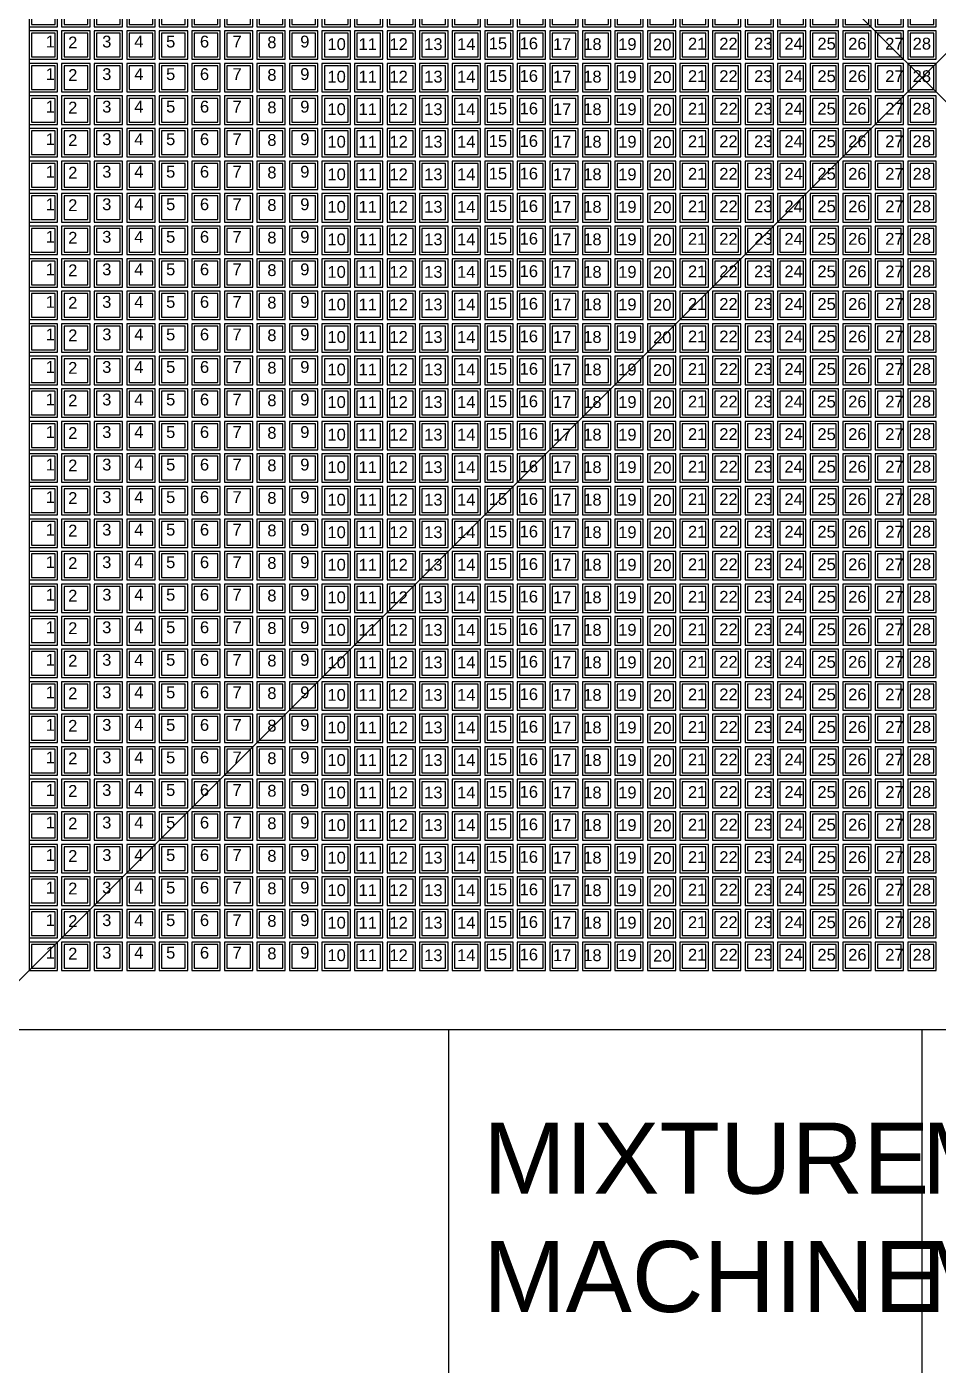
# Model space of a CAD drawing. Header units: inches. Extents: x 0 to 907042749, y -2200 to 1199479692.
# Drawn here: x 906939675 to 906955080, y 1199433910 to 1199456533 of the extents above; entities that cross this region are included whole.
import ezdxf

# ---------------------------------------------------------------- set-up
doc = ezdxf.new("R2010")
doc.units = ezdxf.units.IN
doc.header["$MEASUREMENT"] = 0
doc.styles.get("Standard").update_dxf_attribs({"font": 'arial.ttf'})

# ---------------------------------------------------------------- blocks, each defined once
blk = doc.blocks.new('Formwork')
blk.add_lwpolyline([(240, 240), (-240, 240), (-240, -240), (240, -240)], close=True)
blk.add_lwpolyline([(200, 200), (-200, 200), (-200, -200), (200, -200), (200, 200)])
blk = doc.blocks.new('*U66')
at = {"layer": 'Defpoints'}
blk.add_blockref('Formwork', (0, 0), dxfattribs=at)
blk = doc.blocks.new('*U65')
at = {"color": 0, "linetype": 'ByBlock', "lineweight": -2, "transparency": 16777216}
for p in [(0, 15950), (550, 15950), (1100, 15950), (1650, 15950), (2200, 15950), (2750, 15950), (3300, 15950), (3850, 15950), (4400, 15950), (4950, 15950), (5500, 15950), (6050, 15950), (6600, 15950), (7150, 15950), (7700, 15950), (8250, 15950), (8800, 15950), (9350, 15950), (9900, 15950), (10450, 15950), (11000, 15950), (11550, 15950), (12100, 15950), (12650, 15950), (13200, 15950), (13750, 15950), (14300, 15950), (14850, 15950), (0, 15400), (550, 15400), (1100, 15400), (1650, 15400), (2200, 15400), (2750, 15400), (3300, 15400), (3850, 15400), (4400, 15400), (4950, 15400), (5500, 15400), (6050, 15400), (6600, 15400), (7150, 15400), (7700, 15400), (8250, 15400), (8800, 15400), (9350, 15400), (9900, 15400), (10450, 15400), (11000, 15400), (11550, 15400), (12100, 15400), (12650, 15400), (13200, 15400), (13750, 15400), (14300, 15400), (14850, 15400), (0, 14850), (550, 14850), (1100, 14850), (1650, 14850), (2200, 14850), (2750, 14850), (3300, 14850), (3850, 14850), (4400, 14850), (4950, 14850), (5500, 14850), (6050, 14850), (6600, 14850), (7150, 14850), (7700, 14850), (8250, 14850), (8800, 14850), (9350, 14850), (9900, 14850), (10450, 14850), (11000, 14850), (11550, 14850), (12100, 14850), (12650, 14850), (13200, 14850), (13750, 14850), (14300, 14850), (14850, 14850), (0, 14300), (550, 14300), (1100, 14300), (1650, 14300), (2200, 14300), (2750, 14300), (3300, 14300), (3850, 14300), (4400, 14300), (4950, 14300), (5500, 14300), (6050, 14300), (6600, 14300), (7150, 14300), (7700, 14300), (8250, 14300), (8800, 14300), (9350, 14300), (9900, 14300), (10450, 14300), (11000, 14300), (11550, 14300), (12100, 14300), (12650, 14300), (13200, 14300), (13750, 14300), (14300, 14300), (14850, 14300), (0, 13750), (550, 13750), (1100, 13750), (1650, 13750), (2200, 13750), (2750, 13750), (3300, 13750), (3850, 13750), (4400, 13750), (4950, 13750), (5500, 13750), (6050, 13750), (6600, 13750), (7150, 13750), (7700, 13750), (8250, 13750), (8800, 13750), (9350, 13750), (9900, 13750), (10450, 13750), (11000, 13750), (11550, 13750), (12100, 13750), (12650, 13750), (13200, 13750), (13750, 13750), (14300, 13750), (14850, 13750), (0, 13200), (550, 13200), (1100, 13200), (1650, 13200), (2200, 13200), (2750, 13200), (3300, 13200), (3850, 13200), (4400, 13200), (4950, 13200), (5500, 13200), (6050, 13200), (6600, 13200), (7150, 13200), (7700, 13200), (8250, 13200), (8800, 13200), (9350, 13200), (9900, 13200), (10450, 13200), (11000, 13200), (11550, 13200), (12100, 13200), (12650, 13200), (13200, 13200), (13750, 13200), (14300, 13200), (14850, 13200), (0, 12650), (550, 12650), (1100, 12650), (1650, 12650), (2200, 12650), (2750, 12650), (3300, 12650), (3850, 12650), (4400, 12650), (4950, 12650), (5500, 12650), (6050, 12650), (6600, 12650), (7150, 12650), (7700, 12650), (8250, 12650), (8800, 12650), (9350, 12650), (9900, 12650), (10450, 12650), (11000, 12650), (11550, 12650), (12100, 12650), (12650, 12650), (13200, 12650), (13750, 12650), (14300, 12650), (14850, 12650), (0, 12100), (550, 12100), (1100, 12100), (1650, 12100), (2200, 12100), (2750, 12100), (3300, 12100), (3850, 12100), (4400, 12100), (4950, 12100), (5500, 12100), (6050, 12100), (6600, 12100), (7150, 12100), (7700, 12100), (8250, 12100), (8800, 12100), (9350, 12100), (9900, 12100), (10450, 12100), (11000, 12100), (11550, 12100), (12100, 12100), (12650, 12100), (13200, 12100), (13750, 12100), (14300, 12100), (14850, 12100), (0, 11550), (550, 11550), (1100, 11550), (1650, 11550), (2200, 11550), (2750, 11550), (3300, 11550), (3850, 11550), (4400, 11550), (4950, 11550), (5500, 11550), (6050, 11550), (6600, 11550), (7150, 11550), (7700, 11550), (8250, 11550), (8800, 11550), (9350, 11550), (9900, 11550), (10450, 11550), (11000, 11550), (11550, 11550), (12100, 11550), (12650, 11550), (13200, 11550), (13750, 11550), (14300, 11550), (14850, 11550), (0, 11000), (550, 11000), (1100, 11000), (1650, 11000), (2200, 11000), (2750, 11000), (3300, 11000), (3850, 11000), (4400, 11000), (4950, 11000), (5500, 11000), (6050, 11000), (6600, 11000), (7150, 11000), (7700, 11000), (8250, 11000), (8800, 11000), (9350, 11000), (9900, 11000), (10450, 11000), (11000, 11000), (11550, 11000), (12100, 11000), (12650, 11000), (13200, 11000), (13750, 11000), (14300, 11000), (14850, 11000), (0, 10450), (550, 10450), (1100, 10450), (1650, 10450), (2200, 10450), (2750, 10450), (3300, 10450), (3850, 10450), (4400, 10450), (4950, 10450), (5500, 10450), (6050, 10450), (6600, 10450), (7150, 10450), (7700, 10450), (8250, 10450), (8800, 10450), (9350, 10450), (9900, 10450), (10450, 10450), (11000, 10450), (11550, 10450), (12100, 10450), (12650, 10450), (13200, 10450), (13750, 10450), (14300, 10450), (14850, 10450), (0, 9900), (550, 9900), (1100, 9900), (1650, 9900), (2200, 9900), (2750, 9900), (3300, 9900), (3850, 9900), (4400, 9900), (4950, 9900), (5500, 9900), (6050, 9900), (6600, 9900), (7150, 9900), (7700, 9900), (8250, 9900), (8800, 9900), (9350, 9900), (9900, 9900), (10450, 9900), (11000, 9900), (11550, 9900), (12100, 9900), (12650, 9900), (13200, 9900), (13750, 9900), (14300, 9900), (14850, 9900), (0, 9350), (550, 9350), (1100, 9350), (1650, 9350), (2200, 9350), (2750, 9350), (3300, 9350), (3850, 9350), (4400, 9350), (4950, 9350), (5500, 9350), (6050, 9350), (6600, 9350), (7150, 9350), (7700, 9350), (8250, 9350), (8800, 9350), (9350, 9350), (9900, 9350), (10450, 9350), (11000, 9350), (11550, 9350), (12100, 9350), (12650, 9350), (13200, 9350), (13750, 9350), (14300, 9350), (14850, 9350), (0, 8800), (550, 8800), (1100, 8800), (1650, 8800), (2200, 8800), (2750, 8800), (3300, 8800), (3850, 8800), (4400, 8800), (4950, 8800), (5500, 8800), (6050, 8800), (6600, 8800), (7150, 8800), (7700, 8800), (8250, 8800), (8800, 8800), (9350, 8800), (9900, 8800), (10450, 8800), (11000, 8800), (11550, 8800), (12100, 8800), (12650, 8800), (13200, 8800), (13750, 8800), (14300, 8800), (14850, 8800), (0, 8250), (550, 8250), (1100, 8250), (1650, 8250), (2200, 8250), (2750, 8250), (3300, 8250), (3850, 8250), (4400, 8250), (4950, 8250), (5500, 8250), (6050, 8250), (6600, 8250), (7150, 8250), (7700, 8250), (8250, 8250), (8800, 8250), (9350, 8250), (9900, 8250), (10450, 8250), (11000, 8250), (11550, 8250), (12100, 8250), (12650, 8250), (13200, 8250), (13750, 8250), (14300, 8250), (14850, 8250), (0, 7700), (550, 7700), (1100, 7700), (1650, 7700), (2200, 7700), (2750, 7700), (3300, 7700), (3850, 7700), (4400, 7700), (4950, 7700), (5500, 7700), (6050, 7700), (6600, 7700), (7150, 7700), (7700, 7700), (8250, 7700), (8800, 7700), (9350, 7700), (9900, 7700), (10450, 7700), (11000, 7700), (11550, 7700), (12100, 7700), (12650, 7700), (13200, 7700), (13750, 7700), (14300, 7700), (14850, 7700), (0, 7150), (550, 7150), (1100, 7150), (1650, 7150), (2200, 7150), (2750, 7150), (3300, 7150), (3850, 7150), (4400, 7150), (4950, 7150), (5500, 7150), (6050, 7150), (6600, 7150), (7150, 7150), (7700, 7150), (8250, 7150), (8800, 7150), (9350, 7150), (9900, 7150), (10450, 7150), (11000, 7150), (11550, 7150), (12100, 7150), (12650, 7150), (13200, 7150), (13750, 7150), (14300, 7150), (14850, 7150), (0, 6600), (550, 6600), (1100, 6600), (1650, 6600), (2200, 6600), (2750, 6600), (3300, 6600), (3850, 6600), (4400, 6600), (4950, 6600), (5500, 6600), (6050, 6600), (6600, 6600), (7150, 6600), (7700, 6600), (8250, 6600), (8800, 6600), (9350, 6600), (9900, 6600), (10450, 6600), (11000, 6600), (11550, 6600), (12100, 6600), (12650, 6600), (13200, 6600), (13750, 6600), (14300, 6600), (14850, 6600), (0, 6050), (550, 6050), (1100, 6050), (1650, 6050), (2200, 6050), (2750, 6050), (3300, 6050), (3850, 6050), (4400, 6050), (4950, 6050), (5500, 6050), (6050, 6050), (6600, 6050), (7150, 6050), (7700, 6050), (8250, 6050), (8800, 6050), (9350, 6050), (9900, 6050), (10450, 6050), (11000, 6050), (11550, 6050), (12100, 6050), (12650, 6050), (13200, 6050), (13750, 6050), (14300, 6050), (14850, 6050), (0, 5500), (550, 5500), (1100, 5500), (1650, 5500), (2200, 5500), (2750, 5500), (3300, 5500), (3850, 5500), (4400, 5500), (4950, 5500), (5500, 5500), (6050, 5500), (6600, 5500), (7150, 5500), (7700, 5500), (8250, 5500), (8800, 5500), (9350, 5500), (9900, 5500), (10450, 5500), (11000, 5500), (11550, 5500), (12100, 5500), (12650, 5500), (13200, 5500), (13750, 5500), (14300, 5500), (14850, 5500), (0, 4950), (550, 4950), (1100, 4950), (1650, 4950), (2200, 4950), (2750, 4950), (3300, 4950), (3850, 4950), (4400, 4950), (4950, 4950), (5500, 4950), (6050, 4950), (6600, 4950), (7150, 4950), (7700, 4950), (8250, 4950), (8800, 4950), (9350, 4950), (9900, 4950), (10450, 4950), (11000, 4950), (11550, 4950), (12100, 4950), (12650, 4950), (13200, 4950), (13750, 4950), (14300, 4950), (14850, 4950), (0, 4400), (550, 4400), (1100, 4400), (1650, 4400), (2200, 4400), (2750, 4400), (3300, 4400), (3850, 4400), (4400, 4400), (4950, 4400), (5500, 4400), (6050, 4400), (6600, 4400), (7150, 4400), (7700, 4400), (8250, 4400), (8800, 4400), (9350, 4400), (9900, 4400), (10450, 4400), (11000, 4400), (11550, 4400), (12100, 4400), (12650, 4400), (13200, 4400), (13750, 4400), (14300, 4400), (14850, 4400), (0, 3850), (550, 3850), (1100, 3850), (1650, 3850), (2200, 3850), (2750, 3850), (3300, 3850), (3850, 3850), (4400, 3850), (4950, 3850), (5500, 3850), (6050, 3850), (6600, 3850), (7150, 3850), (7700, 3850), (8250, 3850), (8800, 3850), (9350, 3850), (9900, 3850), (10450, 3850), (11000, 3850), (11550, 3850), (12100, 3850), (12650, 3850), (13200, 3850), (13750, 3850), (14300, 3850), (14850, 3850), (0, 3300), (550, 3300), (1100, 3300), (1650, 3300), (2200, 3300), (2750, 3300), (3300, 3300), (3850, 3300), (4400, 3300), (4950, 3300), (5500, 3300), (6050, 3300), (6600, 3300), (7150, 3300), (7700, 3300), (8250, 3300), (8800, 3300), (9350, 3300), (9900, 3300), (10450, 3300), (11000, 3300), (11550, 3300), (12100, 3300), (12650, 3300), (13200, 3300), (13750, 3300), (14300, 3300), (14850, 3300), (0, 2750), (550, 2750), (1100, 2750), (1650, 2750), (2200, 2750), (2750, 2750), (3300, 2750), (3850, 2750), (4400, 2750), (4950, 2750), (5500, 2750), (6050, 2750), (6600, 2750), (7150, 2750), (7700, 2750), (8250, 2750), (8800, 2750), (9350, 2750), (9900, 2750), (10450, 2750), (11000, 2750), (11550, 2750), (12100, 2750), (12650, 2750), (13200, 2750), (13750, 2750), (14300, 2750), (14850, 2750), (0, 2200), (550, 2200), (1100, 2200), (1650, 2200), (2200, 2200), (2750, 2200), (3300, 2200), (3850, 2200), (4400, 2200), (4950, 2200), (5500, 2200), (6050, 2200), (6600, 2200), (7150, 2200), (7700, 2200), (8250, 2200), (8800, 2200), (9350, 2200), (9900, 2200), (10450, 2200), (11000, 2200), (11550, 2200), (12100, 2200), (12650, 2200), (13200, 2200), (13750, 2200), (14300, 2200), (14850, 2200), (0, 1650), (550, 1650), (1100, 1650), (1650, 1650), (2200, 1650), (2750, 1650), (3300, 1650), (3850, 1650), (4400, 1650), (4950, 1650), (5500, 1650), (6050, 1650), (6600, 1650), (7150, 1650), (7700, 1650), (8250, 1650), (8800, 1650), (9350, 1650), (9900, 1650), (10450, 1650), (11000, 1650), (11550, 1650), (12100, 1650), (12650, 1650), (13200, 1650), (13750, 1650), (14300, 1650), (14850, 1650), (0, 1100), (550, 1100), (1100, 1100), (1650, 1100), (2200, 1100), (2750, 1100), (3300, 1100), (3850, 1100), (4400, 1100), (4950, 1100), (5500, 1100), (6050, 1100), (6600, 1100), (7150, 1100), (7700, 1100), (8250, 1100), (8800, 1100), (9350, 1100), (9900, 1100), (10450, 1100), (11000, 1100), (11550, 1100), (12100, 1100), (12650, 1100), (13200, 1100), (13750, 1100), (14300, 1100), (14850, 1100), (0, 550), (550, 550), (1100, 550), (1650, 550), (2200, 550), (2750, 550), (3300, 550), (3850, 550), (4400, 550), (4950, 550), (5500, 550), (6050, 550), (6600, 550), (7150, 550), (7700, 550), (8250, 550), (8800, 550), (9350, 550), (9900, 550), (10450, 550), (11000, 550), (11550, 550), (12100, 550), (12650, 550), (13200, 550), (13750, 550), (14300, 550), (14850, 550), (0, 0), (550, 0), (1100, 0), (1650, 0), (2200, 0), (2750, 0), (3300, 0), (3850, 0), (4400, 0), (4950, 0), (5500, 0), (6050, 0), (6600, 0), (7150, 0), (7700, 0), (8250, 0), (8800, 0), (9350, 0), (9900, 0), (10450, 0), (11000, 0), (11550, 0), (12100, 0), (12650, 0), (13200, 0), (13750, 0), (14300, 0), (14850, 0)]:
    blk.add_blockref('*U66', p, dxfattribs=at)
blk = doc.blocks.new('Casting_yard_type_2')
for p, q in [((-16090, 16090), (16090, -16090)), ((16090, 16090), (-16090, -16090)), ((-15090, 15090), (-15090, -15050)), ((-16090, -16090), (16090, -16090))]:
    blk.add_line(p, q)
blk.add_blockref('*U65', (-14850, -14850))
for s, p in [('1', (-14810, 510)), ('2', (-14430, 494)), ('3', (-13855, 510)), ('4', (-13313, 510)), ('5', (-12775, 510)), ('6', (-12203, 510)), ('7', (-11653, 510)), ('8', (-11064, 497)), ('9', (-10508, 510)), ('15', (-7322, 479)), ('16', (-6800, 479)), ('10', (-10048, 467)), ('11', (-9522, 467)), ('12', (-9000, 467)), ('13', (-8413, 467)), ('14', (-7858, 467)), ('17', (-6237, 467)), ('18', (-5725, 467)), ('19', (-5134, 467)), ('20', (-4544, 460)), ('21', (-3955, 475)), ('22', (-3426, 475)), ('23', (-2837, 475)), ('24', (-2324, 475)), ('25', (-1767, 475)), ('26', (-1247, 475)), ('27', (-621, 475)), ('28', (-157, 475)), ('1', (-14810, -40)), ('2', (-14430, -56)), ('3', (-13855, -40)), ('4', (-13313, -40)), ('5', (-12775, -40)), ('6', (-12203, -40)), ('7', (-11653, -40)), ('8', (-11064, -53)), ('9', (-10508, -40)), ('10', (-10048, -83)), ('11', (-9522, -83)), ('12', (-9000, -83)), ('13', (-8413, -83)), ('14', (-7858, -83)), ('15', (-7322, -71)), ('16', (-6800, -71)), ('17', (-6237, -83)), ('18', (-5725, -83)), ('19', (-5134, -83)), ('20', (-4544, -90)), ('21', (-3955, -75)), ('22', (-3426, -75)), ('23', (-2837, -75)), ('24', (-2324, -75)), ('25', (-1767, -75)), ('26', (-1247, -75)), ('27', (-621, -75)), ('28', (-157, -75)), ('1', (-14810, -590)), ('2', (-14430, -606)), ('3', (-13855, -590)), ('4', (-13313, -590)), ('5', (-12775, -590)), ('6', (-12203, -590)), ('7', (-11653, -590)), ('8', (-11064, -603)), ('9', (-10508, -590)), ('10', (-10048, -633)), ('11', (-9522, -633)), ('12', (-9000, -633)), ('13', (-8413, -633)), ('14', (-7858, -633)), ('15', (-7322, -621)), ('16', (-6800, -621)), ('17', (-6237, -633)), ('18', (-5725, -633)), ('19', (-5134, -633)), ('20', (-4544, -640)), ('21', (-3955, -625)), ('22', (-3426, -625)), ('23', (-2837, -625)), ('24', (-2324, -625)), ('25', (-1767, -625)), ('26', (-1247, -625)), ('27', (-621, -625)), ('28', (-157, -625)), ('1', (-14810, -1140)), ('2', (-14430, -1156)), ('3', (-13855, -1140)), ('4', (-13313, -1140)), ('5', (-12775, -1140)), ('6', (-12203, -1140)), ('7', (-11653, -1140)), ('8', (-11064, -1153)), ('9', (-10508, -1140)), ('10', (-10048, -1183)), ('11', (-9522, -1183)), ('12', (-9000, -1183)), ('13', (-8413, -1183)), ('14', (-7858, -1183)), ('15', (-7322, -1171)), ('16', (-6800, -1171)), ('17', (-6237, -1183)), ('18', (-5725, -1183)), ('19', (-5134, -1183)), ('20', (-4544, -1190)), ('21', (-3955, -1175)), ('22', (-3426, -1175)), ('23', (-2837, -1175)), ('24', (-2324, -1175)), ('25', (-1767, -1175)), ('26', (-1247, -1175)), ('27', (-621, -1175)), ('28', (-157, -1175)), ('1', (-14810, -1690)), ('2', (-14430, -1706)), ('3', (-13855, -1690)), ('4', (-13313, -1690)), ('5', (-12775, -1690)), ('6', (-12203, -1690)), ('7', (-11653, -1690)), ('8', (-11064, -1703)), ('9', (-10508, -1690)), ('10', (-10048, -1733)), ('11', (-9522, -1733)), ('12', (-9000, -1733)), ('13', (-8413, -1733)), ('14', (-7858, -1733)), ('15', (-7322, -1721)), ('16', (-6800, -1721)), ('17', (-6237, -1733)), ('18', (-5725, -1733)), ('19', (-5134, -1733)), ('20', (-4544, -1740)), ('21', (-3955, -1725)), ('22', (-3426, -1725)), ('23', (-2837, -1725)), ('24', (-2324, -1725)), ('25', (-1767, -1725)), ('26', (-1247, -1725)), ('27', (-621, -1725)), ('28', (-157, -1725)), ('1', (-14810, -2240)), ('2', (-14430, -2256)), ('3', (-13855, -2240)), ('4', (-13313, -2240)), ('5', (-12775, -2240)), ('6', (-12203, -2240)), ('7', (-11653, -2240)), ('8', (-11064, -2253)), ('9', (-10508, -2240)), ('10', (-10048, -2283)), ('11', (-9522, -2283)), ('12', (-9000, -2283)), ('13', (-8413, -2283)), ('14', (-7858, -2283)), ('15', (-7322, -2271)), ('16', (-6800, -2271)), ('17', (-6237, -2283)), ('18', (-5725, -2283)), ('19', (-5134, -2283)), ('20', (-4544, -2290)), ('21', (-3955, -2275)), ('22', (-3426, -2275)), ('23', (-2837, -2275)), ('24', (-2324, -2275)), ('25', (-1767, -2275)), ('26', (-1247, -2275)), ('27', (-621, -2275)), ('28', (-157, -2275)), ('1', (-14810, -2790)), ('2', (-14430, -2806)), ('3', (-13855, -2790)), ('4', (-13313, -2790)), ('5', (-12775, -2790)), ('6', (-12203, -2790)), ('7', (-11653, -2790)), ('8', (-11064, -2803)), ('9', (-10508, -2790)), ('10', (-10048, -2833)), ('11', (-9522, -2833)), ('12', (-9000, -2833)), ('13', (-8413, -2833)), ('14', (-7858, -2833)), ('15', (-7322, -2821)), ('16', (-6800, -2821)), ('17', (-6237, -2833)), ('18', (-5725, -2833)), ('19', (-5134, -2833)), ('20', (-4544, -2840)), ('21', (-3955, -2825)), ('22', (-3426, -2825)), ('23', (-2837, -2825)), ('24', (-2324, -2825)), ('25', (-1767, -2825)), ('26', (-1247, -2825)), ('27', (-621, -2825)), ('28', (-157, -2825)), ('1', (-14810, -3340)), ('2', (-14430, -3356)), ('3', (-13855, -3340)), ('4', (-13313, -3340)), ('5', (-12775, -3340)), ('6', (-12203, -3340)), ('7', (-11653, -3340)), ('8', (-11064, -3353)), ('9', (-10508, -3340)), ('10', (-10048, -3383)), ('11', (-9522, -3383)), ('12', (-9000, -3383)), ('13', (-8413, -3383)), ('14', (-7858, -3383)), ('15', (-7322, -3371)), ('16', (-6800, -3371)), ('17', (-6237, -3383)), ('18', (-5725, -3383)), ('19', (-5134, -3383)), ('20', (-4544, -3390)), ('21', (-3955, -3375)), ('22', (-3426, -3375)), ('23', (-2837, -3375)), ('24', (-2324, -3375)), ('25', (-1767, -3375)), ('26', (-1247, -3375)), ('27', (-621, -3375)), ('28', (-157, -3375)), ('1', (-14810, -3890)), ('2', (-14430, -3906)), ('3', (-13855, -3890)), ('4', (-13313, -3890)), ('5', (-12775, -3890)), ('6', (-12203, -3890)), ('7', (-11653, -3890)), ('8', (-11064, -3903)), ('9', (-10508, -3890)), ('10', (-10048, -3933)), ('11', (-9522, -3933)), ('12', (-9000, -3933)), ('13', (-8413, -3933)), ('14', (-7858, -3933)), ('15', (-7322, -3921)), ('16', (-6800, -3921)), ('17', (-6237, -3933)), ('18', (-5725, -3933)), ('19', (-5134, -3933)), ('20', (-4544, -3940)), ('21', (-3955, -3925)), ('22', (-3426, -3925)), ('23', (-2837, -3925)), ('24', (-2324, -3925)), ('25', (-1767, -3925)), ('26', (-1247, -3925)), ('27', (-621, -3925)), ('28', (-157, -3925)), ('1', (-14810, -4440)), ('2', (-14430, -4456)), ('3', (-13855, -4440)), ('4', (-13313, -4440)), ('5', (-12775, -4440)), ('6', (-12203, -4440)), ('7', (-11653, -4440)), ('8', (-11064, -4453)), ('9', (-10508, -4440)), ('10', (-10048, -4483)), ('11', (-9522, -4483)), ('12', (-9000, -4483)), ('13', (-8413, -4483)), ('14', (-7858, -4483)), ('15', (-7322, -4471)), ('16', (-6800, -4471)), ('17', (-6237, -4483)), ('18', (-5725, -4483)), ('19', (-5134, -4483)), ('20', (-4544, -4490)), ('21', (-3955, -4475)), ('22', (-3426, -4475)), ('23', (-2837, -4475)), ('24', (-2324, -4475)), ('25', (-1767, -4475)), ('26', (-1247, -4475)), ('27', (-621, -4475)), ('28', (-157, -4475)), ('1', (-14810, -4990)), ('2', (-14430, -5006)), ('3', (-13855, -4990)), ('4', (-13313, -4990)), ('5', (-12775, -4990)), ('6', (-12203, -4990)), ('7', (-11653, -4990)), ('8', (-11064, -5003)), ('9', (-10508, -4990)), ('10', (-10048, -5033)), ('11', (-9522, -5033)), ('12', (-9000, -5033)), ('13', (-8413, -5033)), ('14', (-7858, -5033)), ('15', (-7322, -5021)), ('16', (-6800, -5021)), ('17', (-6237, -5033)), ('18', (-5725, -5033)), ('19', (-5134, -5033)), ('20', (-4544, -5040)), ('21', (-3955, -5025)), ('22', (-3426, -5025)), ('23', (-2837, -5025)), ('24', (-2324, -5025)), ('25', (-1767, -5025)), ('26', (-1247, -5025)), ('27', (-621, -5025)), ('28', (-157, -5025)), ('1', (-14810, -5540)), ('2', (-14430, -5556)), ('3', (-13855, -5540)), ('4', (-13313, -5540)), ('5', (-12775, -5540)), ('6', (-12203, -5540)), ('7', (-11653, -5540)), ('8', (-11064, -5553)), ('9', (-10508, -5540)), ('10', (-10048, -5583)), ('11', (-9522, -5583)), ('12', (-9000, -5583)), ('13', (-8413, -5583)), ('14', (-7858, -5583)), ('15', (-7322, -5571)), ('16', (-6800, -5571)), ('17', (-6237, -5583)), ('18', (-5725, -5583)), ('19', (-5134, -5583)), ('20', (-4544, -5590)), ('21', (-3955, -5575)), ('22', (-3426, -5575)), ('23', (-2837, -5575)), ('24', (-2324, -5575)), ('25', (-1767, -5575)), ('26', (-1247, -5575)), ('27', (-621, -5575)), ('28', (-157, -5575)), ('1', (-14810, -6090)), ('2', (-14430, -6106)), ('3', (-13855, -6090)), ('4', (-13313, -6090)), ('5', (-12775, -6090)), ('6', (-12203, -6090)), ('7', (-11653, -6090)), ('8', (-11064, -6103)), ('9', (-10508, -6090)), ('10', (-10048, -6133)), ('11', (-9522, -6133)), ('12', (-9000, -6133)), ('13', (-8413, -6133)), ('14', (-7858, -6133)), ('15', (-7322, -6121)), ('16', (-6800, -6121)), ('17', (-6237, -6133)), ('18', (-5725, -6133)), ('19', (-5134, -6133)), ('20', (-4544, -6140)), ('21', (-3955, -6125)), ('22', (-3426, -6125)), ('23', (-2837, -6125)), ('24', (-2324, -6125)), ('25', (-1767, -6125)), ('26', (-1247, -6125)), ('27', (-621, -6125)), ('28', (-157, -6125)), ('1', (-14810, -6640)), ('2', (-14430, -6656)), ('3', (-13855, -6640)), ('4', (-13313, -6640)), ('5', (-12775, -6640)), ('6', (-12203, -6640)), ('7', (-11653, -6640)), ('8', (-11064, -6653)), ('9', (-10508, -6640)), ('10', (-10048, -6683)), ('11', (-9522, -6683)), ('12', (-9000, -6683)), ('13', (-8413, -6683)), ('14', (-7858, -6683)), ('15', (-7322, -6671)), ('16', (-6800, -6671)), ('17', (-6237, -6683)), ('18', (-5725, -6683)), ('19', (-5134, -6683)), ('20', (-4544, -6690)), ('21', (-3955, -6675)), ('22', (-3426, -6675)), ('23', (-2837, -6675)), ('24', (-2324, -6675)), ('25', (-1767, -6675)), ('26', (-1247, -6675)), ('27', (-621, -6675)), ('28', (-157, -6675)), ('1', (-14810, -7190)), ('2', (-14430, -7206)), ('3', (-13855, -7190)), ('4', (-13313, -7190)), ('5', (-12775, -7190)), ('6', (-12203, -7190)), ('7', (-11653, -7190)), ('8', (-11064, -7203)), ('9', (-10508, -7190)), ('10', (-10048, -7233)), ('11', (-9522, -7233)), ('12', (-9000, -7233)), ('13', (-8413, -7233)), ('14', (-7858, -7233)), ('15', (-7322, -7221)), ('16', (-6800, -7221)), ('17', (-6237, -7233)), ('18', (-5725, -7233)), ('19', (-5134, -7233)), ('20', (-4544, -7240)), ('21', (-3955, -7225)), ('22', (-3426, -7225)), ('23', (-2837, -7225)), ('24', (-2324, -7225)), ('25', (-1767, -7225)), ('26', (-1247, -7225)), ('27', (-621, -7225)), ('28', (-157, -7225)), ('1', (-14810, -7740)), ('2', (-14430, -7756)), ('3', (-13855, -7740)), ('4', (-13313, -7740)), ('5', (-12775, -7740)), ('6', (-12203, -7740)), ('7', (-11653, -7740)), ('8', (-11064, -7753)), ('9', (-10508, -7740)), ('10', (-10048, -7783)), ('11', (-9522, -7783)), ('12', (-9000, -7783)), ('13', (-8413, -7783)), ('14', (-7858, -7783)), ('15', (-7322, -7771)), ('16', (-6800, -7771)), ('17', (-6237, -7783)), ('18', (-5725, -7783)), ('19', (-5134, -7783)), ('20', (-4544, -7790)), ('21', (-3955, -7775)), ('22', (-3426, -7775)), ('23', (-2837, -7775)), ('24', (-2324, -7775)), ('25', (-1767, -7775)), ('26', (-1247, -7775)), ('27', (-621, -7775)), ('28', (-157, -7775)), ('1', (-14810, -8290)), ('2', (-14430, -8306)), ('3', (-13855, -8290)), ('4', (-13313, -8290)), ('5', (-12775, -8290)), ('6', (-12203, -8290)), ('7', (-11653, -8290)), ('8', (-11064, -8303)), ('9', (-10508, -8290)), ('10', (-10048, -8333)), ('11', (-9522, -8333)), ('12', (-9000, -8333)), ('13', (-8413, -8333)), ('14', (-7858, -8333)), ('15', (-7322, -8321)), ('16', (-6800, -8321)), ('17', (-6237, -8333)), ('18', (-5725, -8333)), ('19', (-5134, -8333)), ('20', (-4544, -8340)), ('21', (-3955, -8325)), ('22', (-3426, -8325)), ('23', (-2837, -8325)), ('24', (-2324, -8325)), ('25', (-1767, -8325)), ('26', (-1247, -8325)), ('27', (-621, -8325)), ('28', (-157, -8325)), ('1', (-14810, -8840)), ('2', (-14430, -8856)), ('3', (-13855, -8840)), ('4', (-13313, -8840)), ('5', (-12775, -8840)), ('6', (-12203, -8840)), ('7', (-11653, -8840)), ('8', (-11064, -8853)), ('9', (-10508, -8840)), ('10', (-10048, -8883)), ('11', (-9522, -8883)), ('12', (-9000, -8883)), ('13', (-8413, -8883)), ('14', (-7858, -8883)), ('15', (-7322, -8871)), ('16', (-6800, -8871)), ('17', (-6237, -8883)), ('18', (-5725, -8883)), ('19', (-5134, -8883)), ('20', (-4544, -8890)), ('21', (-3955, -8875)), ('22', (-3426, -8875)), ('23', (-2837, -8875)), ('24', (-2324, -8875)), ('25', (-1767, -8875)), ('26', (-1247, -8875)), ('27', (-621, -8875)), ('28', (-157, -8875)), ('1', (-14810, -9390)), ('2', (-14430, -9406)), ('3', (-13855, -9390)), ('4', (-13313, -9390)), ('5', (-12775, -9390)), ('6', (-12203, -9390)), ('7', (-11653, -9390)), ('8', (-11064, -9403)), ('9', (-10508, -9390)), ('10', (-10048, -9433)), ('11', (-9522, -9433)), ('12', (-9000, -9433)), ('13', (-8413, -9433)), ('14', (-7858, -9433)), ('15', (-7322, -9421)), ('16', (-6800, -9421)), ('17', (-6237, -9433)), ('18', (-5725, -9433)), ('19', (-5134, -9433)), ('20', (-4544, -9440)), ('21', (-3955, -9425)), ('22', (-3426, -9425)), ('23', (-2837, -9425)), ('24', (-2324, -9425)), ('25', (-1767, -9425)), ('26', (-1247, -9425)), ('27', (-621, -9425)), ('28', (-157, -9425)), ('1', (-14810, -9940)), ('2', (-14430, -9956)), ('3', (-13855, -9940)), ('4', (-13313, -9940)), ('5', (-12775, -9940)), ('6', (-12203, -9940)), ('7', (-11653, -9940)), ('8', (-11064, -9953)), ('9', (-10508, -9940)), ('10', (-10048, -9983)), ('11', (-9522, -9983)), ('12', (-9000, -9983)), ('13', (-8413, -9983)), ('14', (-7858, -9983)), ('15', (-7322, -9971)), ('16', (-6800, -9971)), ('17', (-6237, -9983)), ('18', (-5725, -9983)), ('19', (-5134, -9983)), ('20', (-4544, -9990)), ('21', (-3955, -9975)), ('22', (-3426, -9975)), ('23', (-2837, -9975)), ('24', (-2324, -9975)), ('25', (-1767, -9975)), ('26', (-1247, -9975)), ('27', (-621, -9975)), ('28', (-157, -9975)), ('1', (-14810, -10490)), ('2', (-14430, -10506)), ('3', (-13855, -10490)), ('4', (-13313, -10490)), ('5', (-12775, -10490)), ('6', (-12203, -10490)), ('7', (-11653, -10490)), ('8', (-11064, -10503)), ('9', (-10508, -10490)), ('10', (-10048, -10533)), ('11', (-9522, -10533)), ('12', (-9000, -10533)), ('13', (-8413, -10533)), ('14', (-7858, -10533)), ('15', (-7322, -10521)), ('16', (-6800, -10521)), ('17', (-6237, -10533)), ('18', (-5725, -10533)), ('19', (-5134, -10533)), ('20', (-4544, -10540)), ('21', (-3955, -10525)), ('22', (-3426, -10525)), ('23', (-2837, -10525)), ('24', (-2324, -10525)), ('25', (-1767, -10525)), ('26', (-1247, -10525)), ('27', (-621, -10525)), ('28', (-157, -10525)), ('1', (-14810, -11040)), ('2', (-14430, -11056)), ('3', (-13855, -11040)), ('4', (-13313, -11040)), ('5', (-12775, -11040)), ('6', (-12203, -11040)), ('7', (-11653, -11040)), ('8', (-11064, -11053)), ('9', (-10508, -11040)), ('10', (-10048, -11083)), ('11', (-9522, -11083)), ('12', (-9000, -11083)), ('13', (-8413, -11083)), ('14', (-7858, -11083)), ('15', (-7322, -11071)), ('16', (-6800, -11071)), ('17', (-6237, -11083)), ('18', (-5725, -11083)), ('19', (-5134, -11083)), ('20', (-4544, -11090)), ('21', (-3955, -11075)), ('22', (-3426, -11075)), ('23', (-2837, -11075)), ('24', (-2324, -11075)), ('25', (-1767, -11075)), ('26', (-1247, -11075)), ('27', (-621, -11075)), ('28', (-157, -11075)), ('1', (-14810, -11590)), ('2', (-14430, -11606)), ('3', (-13855, -11590)), ('4', (-13313, -11590)), ('5', (-12775, -11590)), ('6', (-12203, -11590)), ('7', (-11653, -11590)), ('8', (-11064, -11603)), ('9', (-10508, -11590)), ('10', (-10048, -11633)), ('11', (-9522, -11633)), ('12', (-9000, -11633)), ('13', (-8413, -11633)), ('14', (-7858, -11633)), ('15', (-7322, -11621)), ('16', (-6800, -11621)), ('17', (-6237, -11633)), ('18', (-5725, -11633)), ('19', (-5134, -11633)), ('20', (-4544, -11640)), ('21', (-3955, -11625)), ('22', (-3426, -11625)), ('23', (-2837, -11625)), ('24', (-2324, -11625)), ('25', (-1767, -11625)), ('26', (-1247, -11625)), ('27', (-621, -11625)), ('28', (-157, -11625)), ('1', (-14810, -12140)), ('2', (-14430, -12156)), ('3', (-13855, -12140)), ('4', (-13313, -12140)), ('5', (-12775, -12140)), ('6', (-12203, -12140)), ('7', (-11653, -12140)), ('8', (-11064, -12153)), ('9', (-10508, -12140)), ('10', (-10048, -12183)), ('11', (-9522, -12183)), ('12', (-9000, -12183)), ('13', (-8413, -12183)), ('14', (-7858, -12183)), ('15', (-7322, -12171)), ('16', (-6800, -12171)), ('17', (-6237, -12183)), ('18', (-5725, -12183)), ('19', (-5134, -12183)), ('20', (-4544, -12190)), ('21', (-3955, -12175)), ('22', (-3426, -12175)), ('23', (-2837, -12175)), ('24', (-2324, -12175)), ('25', (-1767, -12175)), ('26', (-1247, -12175)), ('27', (-621, -12175)), ('28', (-157, -12175)), ('1', (-14810, -12690)), ('2', (-14430, -12706)), ('3', (-13855, -12690)), ('4', (-13313, -12690)), ('5', (-12775, -12690)), ('6', (-12203, -12690)), ('7', (-11653, -12690)), ('8', (-11064, -12703)), ('9', (-10508, -12690)), ('10', (-10048, -12733)), ('11', (-9522, -12733)), ('12', (-9000, -12733)), ('13', (-8413, -12733)), ('14', (-7858, -12733)), ('15', (-7322, -12721)), ('16', (-6800, -12721)), ('17', (-6237, -12733)), ('18', (-5725, -12733)), ('19', (-5134, -12733)), ('20', (-4544, -12740)), ('21', (-3955, -12725)), ('22', (-3426, -12725)), ('23', (-2837, -12725)), ('24', (-2324, -12725)), ('25', (-1767, -12725)), ('26', (-1247, -12725)), ('27', (-621, -12725)), ('28', (-157, -12725)), ('1', (-14810, -13240)), ('2', (-14430, -13256)), ('3', (-13855, -13240)), ('4', (-13313, -13240)), ('5', (-12775, -13240)), ('6', (-12203, -13240)), ('7', (-11653, -13240)), ('8', (-11064, -13253)), ('9', (-10508, -13240)), ('10', (-10048, -13283)), ('11', (-9522, -13283)), ('12', (-9000, -13283)), ('13', (-8413, -13283)), ('14', (-7858, -13283)), ('15', (-7322, -13271)), ('16', (-6800, -13271)), ('17', (-6237, -13283)), ('18', (-5725, -13283)), ('19', (-5134, -13283)), ('20', (-4544, -13290)), ('21', (-3955, -13275)), ('22', (-3426, -13275)), ('23', (-2837, -13275)), ('24', (-2324, -13275)), ('25', (-1767, -13275)), ('26', (-1247, -13275)), ('27', (-621, -13275)), ('28', (-157, -13275)), ('1', (-14810, -13790)), ('2', (-14430, -13806)), ('3', (-13855, -13790)), ('4', (-13313, -13790)), ('5', (-12775, -13790)), ('6', (-12203, -13790)), ('7', (-11653, -13790)), ('8', (-11064, -13803)), ('9', (-10508, -13790)), ('10', (-10048, -13833)), ('11', (-9522, -13833)), ('12', (-9000, -13833)), ('13', (-8413, -13833)), ('14', (-7858, -13833)), ('15', (-7322, -13821)), ('16', (-6800, -13821)), ('17', (-6237, -13833)), ('18', (-5725, -13833)), ('19', (-5134, -13833)), ('20', (-4544, -13840)), ('21', (-3955, -13825)), ('22', (-3426, -13825)), ('23', (-2837, -13825)), ('24', (-2324, -13825)), ('25', (-1767, -13825)), ('26', (-1247, -13825)), ('27', (-621, -13825)), ('28', (-157, -13825)), ('1', (-14810, -14340)), ('2', (-14430, -14356)), ('3', (-13855, -14340)), ('4', (-13313, -14340)), ('5', (-12775, -14340)), ('6', (-12203, -14340)), ('7', (-11653, -14340)), ('8', (-11064, -14353)), ('9', (-10508, -14340)), ('10', (-10048, -14383)), ('11', (-9522, -14383)), ('12', (-9000, -14383)), ('13', (-8413, -14383)), ('14', (-7858, -14383)), ('15', (-7322, -14371)), ('16', (-6800, -14371)), ('17', (-6237, -14383)), ('18', (-5725, -14383)), ('19', (-5134, -14383)), ('20', (-4544, -14390)), ('21', (-3955, -14375)), ('22', (-3426, -14375)), ('23', (-2837, -14375)), ('24', (-2324, -14375)), ('25', (-1767, -14375)), ('26', (-1247, -14375)), ('27', (-621, -14375)), ('28', (-157, -14375)), ('1', (-14810, -14890)), ('2', (-14430, -14906)), ('3', (-13855, -14890)), ('4', (-13313, -14890)), ('5', (-12775, -14890)), ('6', (-12203, -14890)), ('7', (-11653, -14890)), ('8', (-11064, -14903)), ('9', (-10508, -14890)), ('10', (-10048, -14933)), ('11', (-9522, -14933)), ('12', (-9000, -14933)), ('13', (-8413, -14933)), ('14', (-7858, -14933)), ('15', (-7322, -14921)), ('16', (-6800, -14921)), ('17', (-6237, -14933)), ('18', (-5725, -14933)), ('19', (-5134, -14933)), ('20', (-4544, -14940)), ('21', (-3955, -14925)), ('22', (-3426, -14925)), ('23', (-2837, -14925)), ('24', (-2324, -14925)), ('25', (-1767, -14925)), ('26', (-1247, -14925)), ('27', (-621, -14925)), ('28', (-157, -14925))]:
    blk.add_text(s, height=200).set_placement(p)

msp = doc.modelspace()

# ---------------------------------------------------------------- linework, layer by layer
for p, q in [((906946805.03724, 1199439583.10848), (906954805.03724, 1199439583.10848)), ((906946805.03724, 1199439583.10848), (906946805.03724, 1199431583.10848)), ((906954805.03724, 1199439583.10848), (906962805.03724, 1199439583.10848)), ((906954805.03724, 1199439583.10848), (906954805.03724, 1199423583.10848))]:
    msp.add_line(p, q)

# ---------------------------------------------------------------- block references
msp.add_blockref('Casting_yard_type_2', (906954805.03724, 1199455673.10848))

# ---------------------------------------------------------------- texts
at = {"char_height": 1200, "attachment_point": 1}
for insert in [(906947386.8299, 1199438010.15521), (906954805.03724, 1199438010.15521)]:
    msp.add_mtext_dynamic_manual_height_columns('MIXTURE \\PMACHINE', width=4448.1197608, gutter_width=7500, heights=[0], dxfattribs=dict(at, insert=insert))

doc.saveas('drawing.dxf')
